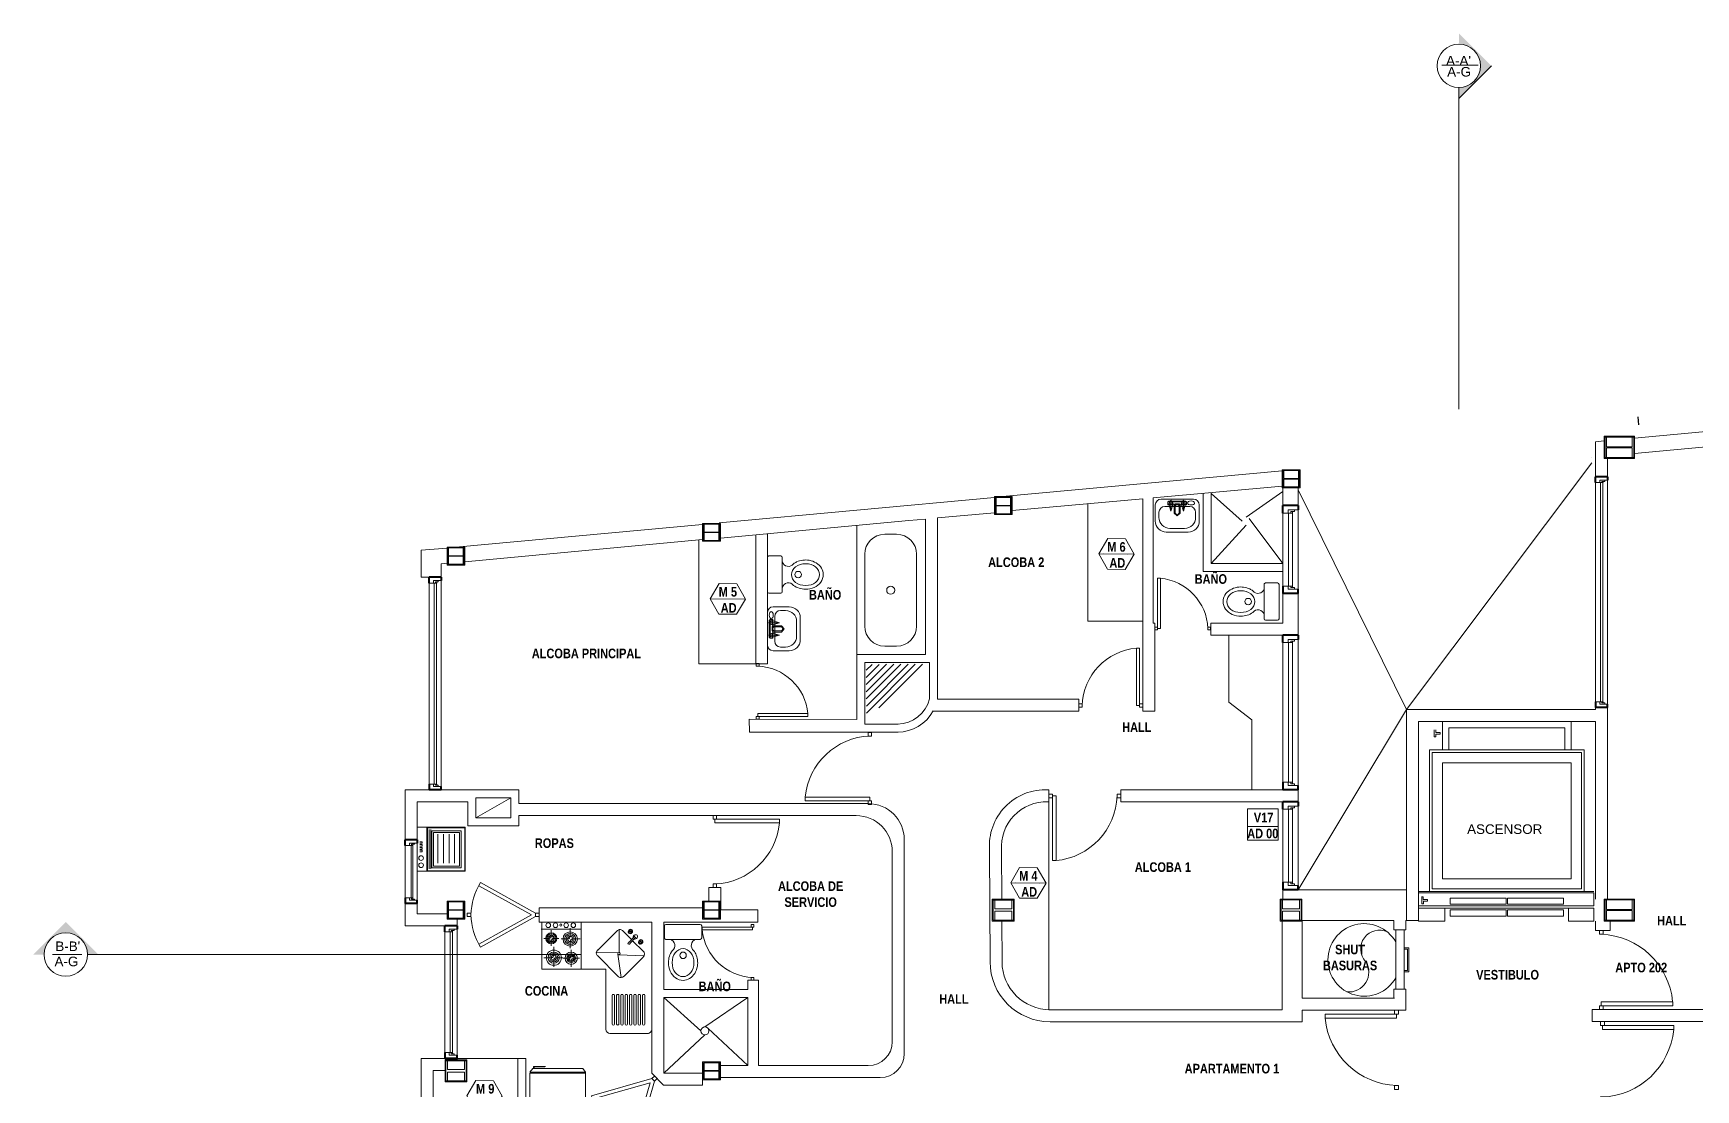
# Model space of a CAD drawing. Extents: x 1270 to 1442, y 932 to 1016.
# Drawn here: x 1360.72 to 1381.52, y 943.64 to 956.86 of the extents above; entities that cross this region are included whole.
import ezdxf

# ---------------------------------------------------------------- set-up
doc = ezdxf.new("R2010")
doc.units = 0
doc.header["$MEASUREMENT"] = 0
for name, color, linetype, lineweight in [('arquitecturapasito', 252, 'Continuous', 5), ('estructural', 201, 'Continuous', 15), ('muebles', 56, 'Continuous', 9), ('muros', 5, 'Continuous', 40), ('ventanas', 4, 'Continuous', 9)]:
    doc.layers.add(name, color=color, linetype=linetype, lineweight=lineweight)
doc.styles.get("Standard").update_dxf_attribs({"font": 'arial.ttf'})

# ---------------------------------------------------------------- blocks, each defined once
blk = doc.blocks.new('lavadero')
for p, q in [((-0.22, 0), (0.22, 0)), ((-0.3, -0.3), (-0.3, -0.08)), ((-0.25, -0.25), (-0.25, -0.18)), ((-0.17, -0.1), (0.17, -0.1)), ((-0.111, -0.027), (-0.125, -0.039)), ((0.129, -0.039), (-0.125, -0.039)), ((-0.125, -0.039), (-0.125, -0.077)), ((-0.125, -0.077), (0.129, -0.077)), ((-0.083, -0.014), (-0.111, -0.065)), ((0.115, -0.027), (-0.111, -0.027)), ((-0.054, -0.065), (-0.111, -0.065)), ((-0.111, -0.065), (-0.083, -0.166)), ((-0.083, -0.014), (-0.083, -0.166)), ((-0.083, -0.014), (-0.054, -0.065)), ((-0.083, -0.166), (-0.054, -0.065)), ((-0.04, -0.077), (-0.026, -0.065)), ((-0.04, -0.192), (-0.04, -0.077)), ((0.002, -0.23), (-0.04, -0.192)), ((-0.026, -0.065), (0.03, -0.065)), ((-0.026, -0.09), (-0.012, -0.077)), ((-0.026, -0.192), (-0.026, -0.09)), ((0.002, -0.217), (-0.026, -0.192)), ((0.03, -0.192), (0.002, -0.217)), ((0.002, -0.23), (0.044, -0.192)), ((0.03, -0.09), (0.016, -0.077)), ((0.044, -0.077), (0.03, -0.065)), ((0.03, -0.192), (0.03, -0.09)), ((0.044, -0.077), (0.044, -0.192)), ((0.087, -0.014), (0.058, -0.065)), ((0.087, -0.166), (0.058, -0.065)), ((0.087, -0.065), (0.058, -0.065)), ((0.087, -0.065), (0.087, -0.014)), ((0.087, -0.014), (0.115, -0.065)), ((0.087, -0.065), (0.115, -0.065)), ((0.087, -0.065), (0.087, -0.166)), ((0.115, -0.065), (0.087, -0.166)), ((0.115, -0.027), (0.129, -0.039)), ((0.129, -0.077), (0.129, -0.039)), ((0.25, -0.18), (0.25, -0.25)), ((0.3, -0.08), (0.3, -0.3)), ((0.15, -0.45), (-0.15, -0.45)), ((0.1, -0.4), (-0.1, -0.4))]:
    blk.add_line(p, q)
for centre, radius, start, end in [((0.22, -0.08), 0.08, 0, 90), ((-0.22, -0.08), 0.08, 90, 180), ((-0.17, -0.18), 0.08, 90, 180), ((0.17, -0.18), 0.08, 0, 90), ((-0.15, -0.3), 0.15, 180, 270), ((-0.1, -0.25), 0.15, 180, 270), ((0.1, -0.25), 0.15, 270, 0), ((0.15, -0.3), 0.15, 270, 0)]:
    blk.add_arc(centre, radius, start, end)
blk.add_ellipse((-0.188, -0.053), major_axis=(-0.0489, 0.001), ratio=0.561716)
blk = doc.blocks.new('INODORO')
for p, q in [((0, -0.23), (0, 0.23)), ((0.02, 0.25), (0.18, 0.25)), ((0.2, 0.23), (0.2, -0.23)), ((0.18, -0.25), (0.02, -0.25))]:
    blk.add_line(p, q)
blk.add_circle((0.414, 0), 0.0438)
for centre, radius, start, end in [((0.02, 0.23), 0.02, 90, 180), ((0.18, 0.23), 0.02, 0, 90), ((0.283, 0.197), 0.0864, 196.4375, 322.7515), ((0.283, -0.197), 0.0864, 37.1646, 163.5625), ((0.02, -0.23), 0.02, 180, 270), ((0.18, -0.23), 0.02, 270, 0)]:
    blk.add_arc(centre, radius, start, end)
blk.add_ellipse((0.512, 0), major_axis=(0.188, 0), ratio=0.77871)
blk.add_open_spline([(0.352, -0.145), (0.364, -0.154), (0.378, -0.163), (0.444, -0.194), (0.504, -0.202), (0.629, -0.181), (0.692, -0.143), (0.741, -0.061), (0.75, -0.03), (0.75, 0), (0.75, 0.036), (0.737, 0.072), (0.671, 0.163), (0.591, 0.196), (0.453, 0.196), (0.396, 0.177), (0.352, 0.144)], degree=3, knots=[3.942102, 3.942102, 3.942102, 3.942102, 4.162638, 4.162638, 4.924422, 4.924422, 5.847984, 5.847984, 6.283185, 6.283185, 6.283185, 6.801532, 6.801532, 7.861895, 7.861895, 8.624417, 8.624417, 8.624417, 8.624417])
blk = doc.blocks.new('JIK')
at = {"layer": 'muebles'}
for p, q in [((1447.18, 1060.251), (1447.226, 1060.288)), ((1447.18, 1060.251), (1447.18, 1059.625)), ((1447.226, 1060.288), (1447.226, 1059.589)), ((1447.237, 1060.288), (1447.237, 1059.589)), ((1447.237, 1060.288), (1447.843, 1060.288)), ((1447.843, 1060.288), (1447.843, 1059.589)), ((1447.155, 1060.091), (1447.155, 1060.241)), ((1447.155, 1060.241), (1447.18, 1060.241)), ((1447.161, 1060.234), (1447.161, 1060.098)), ((1447.161, 1060.234), (1447.18, 1060.234)), ((1447.18, 1059.625), (1447.226, 1059.589)), ((1447.226, 1059.589), (1447.237, 1059.589)), ((1447.237, 1059.589), (1447.843, 1059.589))]:
    blk.add_line(p, q, dxfattribs=at)
blk = doc.blocks.new('PUERTA2')
for p, q in [((-0.1, 0.925), (-0.05, 0.925)), ((-0.1, 0.025), (-0.1, 0.925)), ((-0.05, 0.925), (-0.05, 0.025)), ((-0.05, 0.025), (-0.05, 0.925)), ((-1, 0.05), (-0.95, 0.05)), ((-1, 0), (-1, 0.05)), ((-0.95, 0), (-1, 0)), ((-0.95, 0.05), (-0.95, 0.025)), ((-0.95, 0.025), (-0.95, 0)), ((-0.05, 0.025), (-0.1, 0.025)), ((-0.05, 0.05), (0, 0.05)), ((-0.05, 0), (-0.05, 0.05)), ((0, 0), (-0.05, 0)), ((0, 0.05), (0, 0.025)), ((0, 0.025), (0, 0))]:
    blk.add_line(p, q)
blk.add_arc((-0.011, -0.011), 0.94, 95.4546, 177.8185)
blk = doc.blocks.new('puerta vaiven')
for p, q in [((-0.023, 0.9), (0.022, 0.9)), ((-0.023, 0.855), (-0.023, 0.9)), ((0, 0.855), (-0.023, 0.855)), ((0.022, 0.855), (0, 0.855)), ((0.022, 0.9), (0.022, 0.855)), ((-0.023, 0.045), (-0.404, 0.735)), ((0, 0.097), (-0.365, 0.757)), ((0, 0.097), (0.365, 0.757)), ((0.022, 0.045), (0.404, 0.735)), ((-0.023, 0.045), (0.022, 0.045)), ((-0.023, 0), (-0.023, 0.045)), ((0, 0), (-0.023, 0)), ((-0.023, 0.045), (0.022, 0.045)), ((0.022, 0), (0, 0)), ((0.022, 0.045), (0.022, 0))]:
    blk.add_line(p, q)
for centre, start, end in [((0.032, 0.01), 92.1815, 121.0201), ((-0.032, 0.01), 58.9799, 87.8185)]:
    blk.add_arc(centre, 0.846, start, end)
blk = doc.blocks.new('LJIKO')
at = {"layer": 'muebles'}
for p, q in [((1446.164, 1065.092), (1446.764, 1065.092)), ((1446.164, 1064.542), (1446.164, 1065.092)), ((1446.17, 1065.086), (1446.638, 1065.086)), ((1446.17, 1064.548), (1446.17, 1065.086)), ((1446.217, 1065.049), (1446.217, 1064.589)), ((1446.582, 1065.049), (1446.217, 1065.049)), ((1446.582, 1064.589), (1446.582, 1065.049)), ((1446.596, 1065.063), (1446.596, 1064.571)), ((1446.616, 1064.571), (1446.616, 1065.063)), ((1446.638, 1064.548), (1446.638, 1065.086)), ((1446.644, 1064.542), (1446.644, 1065.092)), ((1446.237, 1065.029), (1446.237, 1064.609)), ((1446.562, 1065.029), (1446.237, 1065.029)), ((1446.3, 1064.631), (1446.3, 1064.993)), ((1446.366, 1064.631), (1446.366, 1064.993)), ((1446.434, 1064.631), (1446.434, 1064.993)), ((1446.506, 1064.631), (1446.506, 1064.993)), ((1446.562, 1064.609), (1446.562, 1065.029)), ((1446.731, 1064.851), (1446.703, 1064.851)), ((1446.703, 1064.851), (1446.703, 1064.831)), ((1446.703, 1064.831), (1446.731, 1064.831)), ((1446.703, 1064.817), (1446.703, 1064.797)), ((1446.731, 1064.817), (1446.703, 1064.817)), ((1446.703, 1064.797), (1446.731, 1064.797)), ((1446.703, 1064.779), (1446.703, 1064.759)), ((1446.731, 1064.779), (1446.703, 1064.779)), ((1446.703, 1064.759), (1446.731, 1064.759)), ((1446.703, 1064.743), (1446.703, 1064.723)), ((1446.731, 1064.743), (1446.703, 1064.743)), ((1446.703, 1064.723), (1446.731, 1064.723)), ((1446.164, 1064.542), (1446.764, 1064.542)), ((1446.17, 1064.548), (1446.638, 1064.548)), ((1446.582, 1064.589), (1446.217, 1064.589)), ((1446.562, 1064.609), (1446.237, 1064.609))]:
    blk.add_line(p, q, dxfattribs=at)
for centre in [(1446.717, 1065.018), (1446.717, 1064.928)]:
    blk.add_circle(centre, 0.0295, dxfattribs=at)
blk = doc.blocks.new('buyht')
at = {"layer": 'muros', "ltscale": 0.05}
blk.add_line((0.072, 0.15), (0, 0.15), dxfattribs=at)
at = {"layer": 'muros'}
for q in [(0, 0.15), (0.042, 0)]:
    blk.add_line((0, 0), q, dxfattribs=at)
at = {"layer": 'ventanas'}
for p, q in [((0.042, 0.098), (0.042, 0)), ((0.042, 0.037), (0.057, 0.037)), ((0.057, 0.073), (0.072, 0.073)), ((0.057, 0.073), (0.057, 0.037)), ((0.072, 0.056), (0.057, 0.056)), ((0.072, 0.094), (0.072, 0.15))]:
    blk.add_line(p, q, dxfattribs=at)
blk.add_lwpolyline([(0.072, 0.056), (0.072, 0.098), (0.042, 0.098)], dxfattribs=at)
blk = doc.blocks.new('columna25')
at = {"layer": 'estructural'}
for p, q in [((-0.254, 0.2529), (0, 0.2529)), ((-0.254, 0.2331), (-0.254, 0.2529)), ((-0.142, 0.2331), (-0.254, 0.2331)), ((-0.142, 0.2331), (-0.142, 0.0198)), ((0, 0.2331), (-0.112, 0.2331)), ((-0.112, 0.2331), (-0.112, 0.0198)), ((0, 0.2529), (0, 0.2331)), ((-0.254, 0), (-0.254, 0.0198)), ((-0.254, 0.0198), (-0.142, 0.0198)), ((0, 0), (-0.254, 0)), ((-0.112, 0.0198), (0, 0.0198)), ((0, 0.0198), (0, 0))]:
    blk.add_line(p, q, dxfattribs=at)
blk = doc.blocks.new('iiiiiiiiiiiii')
at = {"layer": 'estructural'}
for p, q in [((0.0101, 0.105), (0.0101, 0.204)), ((0.0101, 0.105), (0.19299, 0.105)), ((0.0101, 0), (0.0101, 0.099)), ((0.0101, 0.099), (0.19299, 0.099)), ((0.19299, 0.204), (0.19299, 0.105)), ((0.19299, 0.099), (0.19299, 0))]:
    blk.add_line(p, q, dxfattribs=at)
blk.add_lwpolyline([(0, 0.204), (0.204, 0.204), (0.204, 0), (0, 0)], close=True, dxfattribs=at)
blk = doc.blocks.new('jhuji')
at = {"layer": 'estructural'}
for p, q in [((-0.204, 0), (-0.204, -0.204)), ((-0.204, 0), (-0.1939, 0)), ((-0.1939, -0.099), (-0.1939, 0)), ((-0.01101, 0), (-0.01101, -0.099)), ((-0.01101, 0), (0, 0)), ((0, 0), (0, -0.204)), ((-0.204, -0.204), (-0.1939, -0.204)), ((-0.1939, -0.099), (-0.01101, -0.099)), ((-0.1939, -0.204), (-0.1939, -0.105)), ((-0.1939, -0.105), (-0.01101, -0.105)), ((-0.01101, -0.105), (-0.01101, -0.204)), ((-0.01101, -0.204), (0, -0.204))]:
    blk.add_line(p, q, dxfattribs=at)
blk = doc.blocks.new('columna')
at = {"layer": 'estructural'}
for p, q in [((-0.256, 0.36), (0, 0.36)), ((-0.256, 0.34), (-0.256, 0.36)), ((-0.134, 0.34), (-0.256, 0.34)), ((-0.134, 0.36), (-0.134, 0.36)), ((-0.134, 0.34), (-0.134, 0.02)), ((-0.122, 0.36), (-0.122, 0.36)), ((0, 0.34), (-0.122, 0.34)), ((-0.122, 0.34), (-0.122, 0.02)), ((0, 0.36), (0, 0.34)), ((-0.134, 0.02), (-0.256, 0.02)), ((-0.256, 0.02), (-0.256, 0)), ((-0.256, 0), (0, 0)), ((-0.134, 0), (-0.134, 0)), ((0, 0.02), (-0.122, 0.02)), ((-0.122, 0), (-0.122, 0)), ((0, 0), (0, 0.02))]:
    blk.add_line(p, q, dxfattribs=at)

msp = doc.modelspace()

# ---------------------------------------------------------------- hatches: boundary and pattern name
at = {"layer": 'arquitecturapasito', "ltscale": 6}
for points in [[(1378.554, 956.725), (1378.554, 956.861), (1378.961, 956.453), (1378.554, 956.046), (1378.554, 956.182, 1)], [(1360.853, 945.331), (1360.717, 945.331), (1361.124, 945.739), (1361.532, 945.331), (1361.396, 945.331, 1)]]:
    msp.add_hatch(color=252, dxfattribs=at).paths.add_polyline_path(points)
at = {"layer": 'arquitecturapasito'}
h = msp.add_hatch(dxfattribs=at)
h.set_pattern_fill('LINE', color=252, scale=0.02, angle=45, style=0)
h.set_pattern_definition([(45, (-83.02997, -109.430216), (-0.0449012806, 0.0449012806), [])])
h.paths.add_polyline_path([(1371.141, 948.273), (1371.882, 948.964), (1371.139, 948.963)])

# ---------------------------------------------------------------- linework, layer by layer
msp.add_line((1380.805, 951.962), (1380.796, 952.061))
at = {"layer": 'arquitecturapasito', "color": 252, "ltscale": 6}
for p, q in [((1378.796, 956.462), (1378.34, 956.462)), ((1378.961, 956.453), (1378.554, 956.046)), ((1378.554, 956.182), (1378.554, 952.157)), ((1367.574, 945.331), (1361.396, 945.331))]:
    msp.add_line(p, q, dxfattribs=at)
at = {"layer": 'arquitecturapasito', "color": 252}
for p, q in [((1380.753, 951.794), (1385.545, 952.237)), ((1380.266, 951.749), (1380.372, 951.759)), ((1380.266, 951.309), (1380.266, 951.749)), ((1380.216, 951.484), (1377.9, 948.398)), ((1380.266, 951.413), (1380.266, 951.481)), ((1380.416, 951.309), (1380.416, 951.541)), ((1372.843, 951.062), (1376.343, 951.386)), ((1376.546, 951.282), (1376.546, 951.183)), ((1376.546, 951.282), (1376.546, 951.183)), ((1380.266, 948.496), (1380.266, 951.309)), ((1380.416, 951.309), (1380.416, 948.466)), ((1369.299, 950.734), (1372.743, 951.053)), ((1372.946, 951.052), (1372.946, 950.953)), ((1372.946, 951.052), (1372.946, 950.953)), ((1372.957, 951.052), (1372.957, 950.848)), ((1372.957, 951.052), (1372.957, 950.848)), ((1374.728, 949.479), (1374.728, 951.045)), ((1375.355, 951.103), (1375.355, 950.125)), ((1375.455, 951.113), (1375.455, 950.225)), ((1375.843, 950.753), (1375.455, 951.103)), ((1375.893, 950.803), (1376.35, 951.127)), ((1376.35, 951.173), (1376.35, 950.95)), ((1376.545, 950.95), (1376.545, 951.173)), ((1377.9, 948.398), (1376.545, 951.145)), ((1373.914, 949.504), (1373.914, 950.97)), ((1374.6, 951.033), (1374.6, 948.379)), ((1376.35, 950.95), (1376.545, 950.95)), ((1376.35, 949.849), (1376.35, 950.95)), ((1376.545, 949.849), (1376.545, 950.95)), ((1366.005, 950.43), (1369.092, 950.715)), ((1369.295, 950.717), (1369.295, 950.618)), ((1371.882, 949.085), (1371.882, 950.782)), ((1372.032, 948.529), (1372.032, 950.796)), ((1375.893, 950.703), (1375.455, 950.225)), ((1375.93, 950.787), (1376.35, 950.225)), ((1365.572, 950.39), (1365.894, 950.419)), ((1366.108, 950.42), (1366.108, 950.216)), ((1366.108, 950.42), (1366.108, 950.216)), ((1366.108, 950.42), (1366.108, 950.216)), ((1366.108, 950.42), (1366.108, 950.216)), ((1366.108, 950.42), (1366.108, 950.216)), ((1369.043, 948.97), (1369.043, 950.519)), ((1369.757, 948.97), (1369.757, 950.585)), ((1369.902, 948.97), (1369.902, 950.599)), ((1374.05, 950.345), (1374.492, 950.342)), ((1374.105, 950.345), (1374.413, 950.342)), ((1376.35, 950.225), (1375.455, 950.225)), ((1376.35, 950.125), (1376.35, 950.225)), ((1365.822, 950.053), (1365.572, 950.053)), ((1376.35, 950.125), (1375.355, 950.125)), ((1376.35, 949.986), (1376.35, 949.643)), ((1376.545, 949.329), (1376.545, 949.986)), ((1369.187, 949.783), (1369.629, 949.78)), ((1376.35, 949.643), (1376.35, 949.479)), ((1374.6, 949.504), (1373.914, 949.504)), ((1374.75, 949.479), (1374.728, 949.479)), ((1374.75, 949.479), (1374.75, 948.379)), ((1375.45, 949.479), (1376.35, 949.479)), ((1375.45, 949.479), (1375.45, 949.329)), ((1375.45, 949.329), (1376.545, 949.329)), ((1375.675, 949.329), (1375.675, 948.49)), ((1376.35, 949.329), (1376.35, 948.869)), ((1376.35, 947.393), (1376.35, 949.329)), ((1376.545, 947.393), (1376.545, 949.329)), ((1369.902, 948.97), (1369.043, 948.97)), ((1369.902, 948.97), (1369.757, 948.97)), ((1371.02, 949.091), (1371.02, 948.273)), ((1371.02, 949.085), (1371.02, 948.273)), ((1371.02, 949.085), (1371.882, 949.085)), ((1371.12, 948.985), (1371.12, 948.215)), ((1371.12, 948.985), (1371.932, 948.985)), ((1371.932, 948.985), (1371.932, 948.533)), ((1372.032, 949.085), (1372.032, 948.529)), ((1371.978, 948.379), (1373.8, 948.379)), ((1372.032, 948.529), (1373.8, 948.529)), ((1373.8, 948.379), (1373.8, 948.529)), ((1374.6, 948.379), (1374.75, 948.379)), ((1374.75, 948.529), (1374.75, 948.379)), ((1375.675, 948.49), (1375.963, 948.267)), ((1376.545, 946.142), (1377.9, 948.398)), ((1377.9, 948.398), (1377.899, 945.759)), ((1380.266, 948.398), (1377.9, 948.398)), ((1380.266, 948.398), (1380.266, 948.496)), ((1380.416, 946.026), (1380.416, 948.466)), ((1369.676, 948.277), (1371.02, 948.273)), ((1369.676, 948.277), (1369.677, 948.115)), ((1371.539, 948.215), (1371.12, 948.215)), ((1375.963, 948.267), (1375.963, 947.393)), ((1378.049, 948.248), (1378.049, 945.749)), ((1378.348, 948.248), (1378.049, 948.248)), ((1378.246, 948.144), (1378.246, 948.055)), ((1378.266, 948.111), (1378.266, 948.144)), ((1379.96, 948.248), (1380.266, 948.248)), ((1380.265, 946.026), (1380.266, 948.248)), ((1369.677, 948.115), (1371.532, 948.115)), ((1371.539, 948.115), (1371.02, 948.115)), ((1378.266, 948.055), (1378.246, 948.055)), ((1378.32, 948.111), (1378.266, 948.111)), ((1378.32, 948.089), (1378.266, 948.089)), ((1378.266, 948.089), (1378.266, 948.055)), ((1378.32, 948.089), (1378.32, 948.111)), ((1365.372, 947.393), (1365.372, 946.769)), ((1365.372, 947.393), (1366.792, 947.393)), ((1365.372, 947.393), (1366.792, 947.393)), ((1366.156, 947.393), (1366.792, 947.393)), ((1366.792, 947.22), (1366.792, 947.393)), ((1366.792, 947.393), (1366.792, 947.22)), ((1373.414, 947.393), (1373.424, 947.393)), ((1373.424, 947.393), (1373.424, 944.641)), ((1373.424, 947.243), (1373.424, 947.393)), ((1374.324, 947.393), (1376.545, 947.393)), ((1374.324, 947.243), (1374.324, 947.393)), ((1376.35, 947.393), (1376.545, 947.393)), ((1376.545, 947.243), (1376.545, 947.393)), ((1365.522, 947.243), (1365.522, 946.769)), ((1366.156, 947.243), (1365.522, 947.243)), ((1366.156, 947.243), (1366.156, 946.942)), ((1366.256, 947.293), (1366.692, 947.293)), ((1366.256, 947.293), (1366.256, 947.042)), ((1366.256, 947.042), (1366.692, 947.293)), ((1366.692, 947.293), (1366.692, 947.042)), ((1371.165, 947.22), (1366.792, 947.22)), ((1373.411, 947.243), (1373.424, 947.243)), ((1374.324, 947.243), (1376.545, 947.243)), ((1376.35, 946.142), (1376.35, 947.243)), ((1376.545, 946.142), (1376.545, 947.243)), ((1366.156, 946.942), (1366.792, 946.942)), ((1366.256, 947.042), (1366.692, 947.042)), ((1366.792, 946.942), (1366.792, 947.07)), ((1371.015, 947.07), (1366.792, 947.07)), ((1366.792, 947.07), (1366.792, 946.942)), ((1365.372, 946.769), (1365.522, 946.769)), ((1365.372, 946.769), (1365.372, 945.969)), ((1365.445, 946.041), (1365.445, 946.698)), ((1365.466, 946.698), (1365.466, 946.041)), ((1365.522, 945.953), (1365.522, 946.769)), ((1371.615, 944.091), (1371.615, 946.77)), ((1371.465, 944.241), (1371.465, 946.62)), ((1365.522, 946.079), (1365.522, 946.069)), ((1369.17, 946.17), (1369.32, 946.17)), ((1369.17, 946.17), (1369.17, 946)), ((1369.32, 946.17), (1369.32, 945.889)), ((1372.947, 946.229), (1373.389, 946.226)), ((1373.002, 946.228), (1373.31, 946.226)), ((1376.35, 946.142), (1376.35, 946.019)), ((1376.35, 946.142), (1376.574, 946.142)), ((1377.899, 946.142), (1376.574, 946.142)), ((1378.108, 946.053), (1378.088, 946.053)), ((1378.09, 946.053), (1378.09, 945.965)), ((1378.108, 946.02), (1378.108, 946.053)), ((1380.242, 945.942), (1380.242, 946.103)), ((1365.372, 945.969), (1365.372, 945.692)), ((1365.372, 945.969), (1365.522, 945.969)), ((1365.522, 945.969), (1365.522, 945.842)), ((1365.894, 945.842), (1365.522, 945.842)), ((1366.097, 945.99), (1366.097, 945.891)), ((1366.097, 945.99), (1366.097, 945.891)), ((1366.108, 945.99), (1366.108, 945.786)), ((1366.108, 945.99), (1366.108, 945.786)), ((1366.108, 945.99), (1366.108, 945.786)), ((1366.108, 945.99), (1366.108, 945.786)), ((1366.108, 945.99), (1366.108, 945.786)), ((1369.092, 945.916), (1367.048, 945.916)), ((1367.048, 945.736), (1367.048, 945.916)), ((1369.316, 945.889), (1369.783, 945.889)), ((1369.783, 945.889), (1369.783, 945.736)), ((1378.11, 945.965), (1378.09, 945.965)), ((1378.162, 946.02), (1378.108, 946.02)), ((1378.162, 945.999), (1378.108, 945.999)), ((1378.11, 945.999), (1378.11, 945.965)), ((1378.162, 945.999), (1378.162, 946.02)), ((1378.38, 945.812), (1378.38, 945.91)), ((1378.38, 945.91), (1378.38, 945.749)), ((1379.927, 945.749), (1379.927, 945.91)), ((1380.242, 945.749), (1380.242, 945.91)), ((1365.372, 945.692), (1365.872, 945.692)), ((1365.867, 945.692), (1365.867, 944.03)), ((1365.872, 945.692), (1366.022, 945.692)), ((1366.022, 945.692), (1366.022, 945.776)), ((1366.022, 945.692), (1366.022, 944.03)), ((1366.097, 945.786), (1366.108, 945.786)), ((1367.048, 945.736), (1368.455, 945.736)), ((1367.198, 945.563), (1367.198, 945.638)), ((1367.435, 945.556), (1367.435, 945.66)), ((1368.048, 945.649), (1368.048, 945.359)), ((1368.455, 943.847), (1368.455, 945.736)), ((1368.605, 945.736), (1369.783, 945.736)), ((1368.605, 944.894), (1368.605, 945.736)), ((1376.344, 945.759), (1376.344, 944.641)), ((1376.594, 945.759), (1377.742, 945.759)), ((1376.594, 944.785), (1376.594, 945.759)), ((1376.594, 944.915), (1376.594, 945.664)), ((1377.742, 945.641), (1377.742, 945.759)), ((1377.742, 945.641), (1377.892, 945.641)), ((1377.765, 945.641), (1377.765, 944.897)), ((1377.869, 945.641), (1377.869, 944.897)), ((1377.892, 945.641), (1377.892, 945.759)), ((1377.899, 945.759), (1377.892, 945.759)), ((1377.899, 945.759), (1378.049, 945.759)), ((1380.264, 945.751), (1380.264, 945.634)), ((1380.449, 945.634), (1380.264, 945.634)), ((1380.449, 945.751), (1380.449, 945.634)), ((1367.105, 945.533), (1367.168, 945.533)), ((1367.198, 945.503), (1367.198, 945.439)), ((1367.292, 945.533), (1367.228, 945.533)), ((1367.23, 945.322), (1367.23, 945.426)), ((1367.323, 945.526), (1367.405, 945.526)), ((1367.435, 945.496), (1367.435, 945.41)), ((1367.559, 945.526), (1367.465, 945.526)), ((1368.019, 945.626), (1367.781, 945.388)), ((1368.203, 945.518), (1368.089, 945.632)), ((1368.245, 945.56), (1368.172, 945.487)), ((1368.185, 945.474), (1368.258, 945.547)), ((1368.216, 945.505), (1368.353, 945.368)), ((1368.226, 945.495), (1368.216, 945.505)), ((1367.2, 945.292), (1367.107, 945.292)), ((1367.23, 945.262), (1367.23, 945.176)), ((1367.26, 945.292), (1367.343, 945.292)), ((1367.418, 945.285), (1367.349, 945.285)), ((1367.448, 945.315), (1367.448, 945.391)), ((1367.448, 945.255), (1367.448, 945.177)), ((1367.478, 945.285), (1367.55, 945.285)), ((1367.764, 945.354), (1368.048, 945.359)), ((1368.039, 945.054), (1367.775, 945.318)), ((1368.073, 945.043), (1368.032, 945.338)), ((1368.36, 945.317), (1368.045, 945.329)), ((1368.347, 945.298), (1368.109, 945.061)), ((1377.927, 945.415), (1377.869, 945.415)), ((1377.912, 945.4), (1377.869, 945.4)), ((1377.912, 945.4), (1377.912, 945.131)), ((1377.927, 945.415), (1377.927, 945.116)), ((1367.574, 945.148), (1367.882, 945.148)), ((1367.882, 944.395), (1367.882, 945.148)), ((1369.659, 945.011), (1369.659, 944.894)), ((1369.792, 945.011), (1369.659, 945.011)), ((1369.792, 945.011), (1369.792, 943.941)), ((1377.912, 945.131), (1377.869, 945.131)), ((1377.927, 945.116), (1377.869, 945.116)), ((1367.961, 944.462), (1367.961, 944.821)), ((1367.991, 944.462), (1367.991, 944.821)), ((1368.015, 944.462), (1368.015, 944.821)), ((1368.045, 944.462), (1368.045, 944.821)), ((1368.069, 944.462), (1368.069, 944.821)), ((1368.099, 944.462), (1368.099, 944.821)), ((1368.123, 944.462), (1368.123, 944.821)), ((1368.153, 944.462), (1368.153, 944.821)), ((1368.177, 944.462), (1368.177, 944.821)), ((1368.207, 944.462), (1368.207, 944.821)), ((1368.231, 944.462), (1368.231, 944.821)), ((1368.261, 944.462), (1368.261, 944.821)), ((1368.285, 944.462), (1368.285, 944.821)), ((1368.315, 944.462), (1368.315, 944.821)), ((1368.339, 944.462), (1368.339, 944.821)), ((1368.369, 944.462), (1368.369, 944.821)), ((1368.605, 944.894), (1369.659, 944.894)), ((1377.742, 944.897), (1377.892, 944.897)), ((1377.742, 944.897), (1377.742, 944.785)), ((1377.892, 944.897), (1377.892, 944.635)), ((1368.605, 943.847), (1368.605, 944.794)), ((1369.659, 944.794), (1368.605, 944.794)), ((1369.071, 944.375), (1368.605, 944.794)), ((1369.121, 944.425), (1369.659, 944.794)), ((1369.659, 944.794), (1369.659, 943.941)), ((1376.344, 944.641), (1373.424, 944.641)), ((1377.224, 944.785), (1376.594, 944.785)), ((1376.594, 944.491), (1376.594, 944.635)), ((1377.694, 944.635), (1376.594, 944.635)), ((1377.75, 944.785), (1377.224, 944.785)), ((1377.892, 944.635), (1377.694, 944.635)), ((1380.224, 944.642), (1380.224, 944.492)), ((1380.474, 944.642), (1381.824, 944.642)), ((1369.158, 944.409), (1369.659, 943.941)), ((1376.344, 944.491), (1373.439, 944.491)), ((1376.594, 944.491), (1376.344, 944.491)), ((1380.474, 944.492), (1382.874, 944.492)), ((1368.416, 944.345), (1367.932, 944.345)), ((1369.121, 944.325), (1368.605, 943.847)), ((1365.572, 943.093), (1365.572, 944.03)), ((1365.572, 944.03), (1366.022, 944.03)), ((1366.022, 944.03), (1366.782, 944.03)), ((1366.022, 944.03), (1366.022, 944.013)), ((1366.782, 944.03), (1366.782, 943.243)), ((1366.882, 944.03), (1366.782, 944.03)), ((1366.882, 943.243), (1366.882, 944.03)), ((1365.722, 943.243), (1365.722, 943.88)), ((1365.722, 943.88), (1365.869, 943.88)), ((1368.455, 943.847), (1368.602, 943.697)), ((1368.605, 943.847), (1369.092, 943.847)), ((1369.659, 943.941), (1369.316, 943.941)), ((1369.316, 943.791), (1371.315, 943.791)), ((1369.654, 943.791), (1370.871, 943.791)), ((1369.792, 943.941), (1371.165, 943.941)), ((1368.602, 943.697), (1369.092, 943.697))]:
    msp.add_line(p, q, dxfattribs=at)
at = {"layer": 'arquitecturapasito', "color": 252, "ltscale": 0.05}
for p, q in [((1382.675, 951.781), (1380.753, 951.603)), ((1380.214, 951.553), (1380.214, 951.553)), ((1376.343, 951.195), (1374.728, 951.045)), ((1372.743, 950.859), (1372.032, 950.796)), ((1374.6, 951.033), (1372.967, 950.888)), ((1371.674, 950.763), (1369.316, 950.544)), ((1371.882, 950.782), (1371.674, 950.763)), ((1369.092, 950.524), (1366.118, 950.248)), ((1365.572, 950.39), (1365.572, 950.053)), ((1365.894, 950.228), (1365.822, 950.221)), ((1365.822, 950.221), (1365.822, 950.053)), ((1365.672, 950.053), (1365.672, 947.393)), ((1365.822, 950.053), (1365.822, 947.393)), ((1372.682, 946.637), (1372.689, 945.241)), ((1372.832, 946.637), (1372.835, 946.019)), ((1372.837, 945.759), (1372.839, 945.241))]:
    msp.add_line(p, q, dxfattribs=at)
at = {"layer": 'arquitecturapasito', "color": 252, "ltscale": 0.025}
for p, q in [((1380.326, 951.237), (1380.326, 948.496)), ((1380.356, 951.237), (1380.356, 948.496)), ((1376.424, 949.942), (1376.424, 950.857)), ((1376.474, 949.923), (1376.474, 950.877)), ((1365.732, 949.982), (1365.732, 947.465)), ((1365.762, 949.982), (1365.762, 947.465)), ((1376.424, 947.486), (1376.424, 949.236)), ((1376.474, 947.467), (1376.474, 949.255)), ((1376.424, 946.235), (1376.424, 947.15)), ((1376.474, 946.216), (1376.474, 947.169)), ((1365.932, 945.617), (1365.932, 944.105)), ((1365.962, 944.105), (1365.962, 945.617))]:
    msp.add_line(p, q, dxfattribs=at)
at = {"layer": 'arquitecturapasito', "color": 252, "ltscale": 0.1}
for p, q in [((1371.02, 950.702), (1371.02, 949.091)), ((1371.52, 950.591), (1371.37, 950.591)), ((1371.12, 950.341), (1371.12, 949.441)), ((1371.77, 950.341), (1371.77, 949.441)), ((1371.52, 949.191), (1371.37, 949.191))]:
    msp.add_line(p, q, dxfattribs=at)
at = {"layer": 'arquitecturapasito', "color": 252, "linetype": 'ByBlock'}
for p, q in [((1367.574, 945.648), (1367.074, 945.648)), ((1367.08, 945.148), (1367.08, 945.736)), ((1367.574, 945.148), (1367.574, 945.736)), ((1367.08, 945.148), (1367.574, 945.148))]:
    msp.add_line(p, q, dxfattribs=at)
at = {"layer": 'arquitecturapasito', "color": 252}
for points in [[(1380.753, 951.541), (1380.372, 951.541), (1380.372, 951.817), (1380.753, 951.817)], [(1376.343, 951.397), (1376.567, 951.397), (1376.567, 951.173), (1376.343, 951.173)], [(1376.353, 951.387), (1376.557, 951.387), (1376.557, 951.183), (1376.353, 951.183)], [(1372.743, 951.062), (1372.967, 951.062), (1372.967, 950.838), (1372.743, 950.838)], [(1369.092, 950.727), (1369.316, 950.727), (1369.316, 950.503), (1369.092, 950.503)], [(1365.894, 950.43), (1366.118, 950.43), (1366.118, 950.206), (1365.894, 950.206)], [(1374.05, 950.345), (1374.159, 950.153), (1374.38, 950.151), (1374.492, 950.342), (1374.383, 950.534), (1374.162, 950.536)], [(1369.187, 949.783), (1369.296, 949.591), (1369.517, 949.589), (1369.629, 949.779), (1369.52, 949.972), (1369.299, 949.973)], [(1378.186, 947.893), (1380.121, 947.893), (1380.121, 946.119), (1378.186, 946.119)], [(1378.219, 947.86), (1380.089, 947.86), (1380.089, 946.152), (1378.219, 946.152)], [(1378.348, 947.731), (1379.96, 947.731), (1379.96, 946.281), (1378.348, 946.281)], [(1375.909, 947.154), (1376.292, 947.154), (1376.292, 946.761), (1375.909, 946.761), (1375.909, 946.933), (1376.292, 946.933), (1375.909, 946.933)], [(1372.947, 946.229), (1373.056, 946.037), (1373.277, 946.035), (1373.389, 946.226), (1373.28, 946.418), (1373.059, 946.419)], [(1365.894, 946), (1366.118, 946), (1366.118, 945.776), (1365.894, 945.776)], [(1369.092, 946), (1369.316, 946), (1369.316, 945.776), (1369.092, 945.776)], [(1369.102, 945.99), (1369.306, 945.99), (1369.306, 945.786), (1369.102, 945.786)], [(1372.99, 945.751), (1372.717, 945.751), (1372.717, 946.025), (1372.99, 946.025)], [(1372.717, 945.751), (1372.717, 946.024), (1372.991, 946.024), (1372.991, 945.751)], [(1376.591, 945.751), (1376.319, 945.751), (1376.319, 946.025), (1376.591, 946.025)], [(1376.591, 945.751), (1376.319, 945.751), (1376.319, 946.025), (1376.591, 946.025)], [(1378.444, 946.039), (1379.146, 946.039), (1379.146, 945.96), (1378.444, 945.96)], [(1378.444, 945.812), (1379.146, 945.812), (1379.146, 945.892), (1378.444, 945.892)], [(1379.863, 946.039), (1379.162, 946.039), (1379.162, 945.96), (1379.863, 945.96)], [(1379.863, 945.812), (1379.162, 945.812), (1379.162, 945.892), (1379.863, 945.892)], [(1380.753, 945.751), (1380.372, 945.751), (1380.372, 946.026), (1380.753, 946.026)], [(1365.87, 944.013), (1366.143, 944.013), (1366.143, 943.739), (1365.87, 943.739)], [(1365.87, 944.013), (1366.143, 944.013), (1366.143, 943.739), (1365.87, 943.739)], [(1369.092, 943.988), (1369.316, 943.988), (1369.316, 943.764), (1369.092, 943.764)], [(1369.102, 943.978), (1369.306, 943.978), (1369.306, 943.774), (1369.102, 943.774)], [(1366.142, 943.564), (1366.251, 943.372), (1366.472, 943.37), (1366.584, 943.561), (1366.475, 943.753), (1366.254, 943.755)]]:
    msp.add_lwpolyline(points, close=True, dxfattribs=at)
for points in [[(1380.743, 951.551), (1380.382, 951.551), (1380.382, 951.807), (1380.743, 951.807), (1380.743, 951.551)], [(1372.946, 951.052), (1372.957, 951.052), (1372.957, 950.848), (1372.946, 950.848)], [(1369.295, 950.717), (1369.306, 950.717), (1369.306, 950.513), (1369.295, 950.513)], [(1366.097, 950.42), (1366.108, 950.42), (1366.108, 950.216), (1366.097, 950.216)], [(1379.96, 947.893), (1379.96, 948.248), (1378.348, 948.248), (1378.348, 947.893)], [(1378.428, 947.893), (1378.428, 948.168), (1379.879, 948.168), (1379.879, 947.893)], [(1378.049, 946.119), (1380.242, 946.119)], [(1380.242, 946.103), (1379.927, 946.103), (1378.38, 946.103), (1378.049, 946.103)], [(1366.097, 945.99), (1366.108, 945.99), (1366.108, 945.786), (1366.097, 945.786)], [(1366.097, 945.99), (1366.108, 945.99), (1366.108, 945.786), (1366.097, 945.786)], [(1369.112, 945.786), (1369.102, 945.786), (1369.102, 945.99), (1369.112, 945.99)], [(1369.112, 945.786), (1369.102, 945.786), (1369.102, 945.99), (1369.112, 945.99)], [(1372.98, 945.761), (1372.727, 945.761), (1372.727, 946.015), (1372.98, 946.015), (1372.98, 945.761)], [(1372.727, 945.761), (1372.727, 946.014), (1372.981, 946.014), (1372.981, 945.761), (1372.727, 945.761)], [(1376.581, 945.761), (1376.329, 945.761), (1376.329, 946.015), (1376.581, 946.015), (1376.581, 945.761)], [(1378.049, 945.942), (1380.242, 945.942)], [(1378.049, 945.91), (1380.242, 945.91)], [(1380.743, 945.761), (1380.382, 945.761), (1380.382, 946.016), (1380.743, 946.016), (1380.743, 945.761)], [(1378.38, 945.749), (1378.049, 945.749)], [(1380.242, 945.749), (1379.927, 945.749)], [(1380.474, 944.642), (1380.224, 944.642)], [(1380.474, 944.492), (1380.224, 944.492)], [(1365.88, 944.003), (1366.133, 944.003), (1366.133, 943.749), (1365.88, 943.749), (1365.88, 944.003)], [(1365.88, 944.003), (1366.133, 944.003), (1366.133, 943.749), (1365.88, 943.749), (1365.88, 944.003)], [(1366.113, 944.003), (1366.133, 944.003), (1366.133, 943.749), (1366.113, 943.749)], [(1366.113, 944.003), (1366.133, 944.003), (1366.133, 943.749), (1366.113, 943.749)], [(1369.092, 943.697), (1369.092, 943.764)]]:
    msp.add_lwpolyline(points, dxfattribs=at)
at = {"layer": 'arquitecturapasito', "color": 252, "ltscale": 6}
msp.add_lwpolyline([(1360.956, 945.331), (1361.323, 945.331)], dxfattribs=at)
for centre in [(1378.554, 956.453), (1361.124, 945.331)]:
    msp.add_circle(centre, 0.272, dxfattribs=at)
at = {"layer": 'arquitecturapasito', "color": 252, "ltscale": 0.1}
for centre in [(1371.445, 949.891), (1369.121, 944.375)]:
    msp.add_circle(centre, 0.05, dxfattribs=at)
at = {"layer": 'arquitecturapasito', "color": 252, "linetype": 'ByBlock'}
for centre, radius in [((1367.161, 945.698), 0.0287), ((1367.251, 945.698), 0.0287), ((1367.318, 945.701), 0.0139), ((1367.385, 945.698), 0.0287), ((1367.474, 945.698), 0.0287), ((1367.199, 945.534), 0.0696), ((1367.199, 945.534), 0.0553), ((1367.199, 945.534), 0.0409), ((1367.199, 945.534), 0.0266), ((1367.435, 945.526), 0.0897), ((1367.435, 945.526), 0.0698), ((1367.435, 945.526), 0.0512), ((1367.435, 945.526), 0.0325), ((1367.23, 945.292), 0.0952), ((1367.23, 945.292), 0.0698), ((1367.23, 945.292), 0.0512), ((1367.23, 945.292), 0.0325), ((1367.448, 945.285), 0.0769), ((1367.448, 945.285), 0.0553), ((1367.448, 945.285), 0.0409), ((1367.448, 945.285), 0.0266)]:
    msp.add_circle(centre, radius, dxfattribs=at)
at = {"layer": 'arquitecturapasito', "color": 252, "ltscale": 0.1}
for centre, start, end in [((1371.37, 950.341), 90, 180), ((1371.52, 950.341), 0, 90), ((1371.37, 949.441), 180, 270), ((1371.52, 949.441), 270, 0)]:
    msp.add_arc(centre, 0.25, start, end, dxfattribs=at)
at = {"layer": 'arquitecturapasito', "color": 252}
for centre, radius, start, end in [((1371.528, 948.63), 0.415, 270.5263, 346.4468), ((1371.528, 948.63), 0.515, 270.5263, 330.8685), ((1373.381, 946.693), 0.701, 87.2837, 184.5653), ((1371.165, 946.77), 0.45, 0, 90), ((1373.393, 946.681), 0.562, 88.1395, 184.4832), ((1371.015, 946.62), 0.45, 0, 90), ((1377.37, 945.264), 0.454, 29.7709, 330.2291), ((1377.561, 945.402), 0.235, 64.8034, 222.605), ((1367.168, 945.563), 0.03, 270, 0), ((1367.228, 945.503), 0.03, 90, 180), ((1367.405, 945.556), 0.03, 270, 0), ((1367.465, 945.496), 0.03, 90, 180), ((1367.2, 945.322), 0.03, 270, 0), ((1367.26, 945.262), 0.03, 90, 180), ((1367.418, 945.315), 0.03, 270, 0), ((1367.478, 945.255), 0.03, 90, 180), ((1373.439, 945.241), 0.75, 180, 270), ((1373.439, 945.241), 0.6, 180, 270), ((1377.18, 945.11), 0.247, 263.9553, 32.4495), ((1367.932, 944.395), 0.05, 180, 270), ((1368.405, 944.395), 0.05, 270, 360), ((1371.165, 944.241), 0.3, 270, 0), ((1371.315, 944.091), 0.3, 270, 0)]:
    msp.add_arc(centre, radius, start, end, dxfattribs=at)
at = {"layer": 'arquitecturapasito', "color": 252, "extrusion": (0, 0, -1)}
for centre, major_axis, start_param, end_param in [((1368.051, 945.594), (-0.0382, -0.0382), 1.570796, 3.141593), ((1367.811, 945.358), (0.0382, 0.0382), 3.141593, 4.712389), ((1367.976, 944.462), (-0.015, 0), 3.141593, 6.283185), ((1368.03, 944.462), (0.015, 0), 0, 3.141593), ((1368.084, 944.462), (-0.015, 0), 3.141593, 6.283185), ((1368.138, 944.462), (-0.015, 0), 3.141593, 6.283185), ((1368.192, 944.462), (-0.015, 0), 3.141593, 6.283185), ((1368.246, 944.462), (-0.015, 0), 3.141593, 6.283185), ((1368.3, 944.462), (-0.015, 0), 3.141593, 6.283185), ((1368.354, 944.462), (-0.015, 0), 3.141593, 6.283185)]:
    msp.add_ellipse(centre, major_axis=major_axis, ratio=0.833333, start_param=start_param, end_param=end_param, dxfattribs=at)
at = {"layer": 'arquitecturapasito', "color": 252}
for centre, major_axis, start_param, end_param in [((1368.188, 945.62), (0.0214, 0.0214), -1.570796, 4.712389), ((1368.188, 945.62), (-0.0153, -0.0153), 1.570796326783585, 7.853981633963171), ((1368.173, 945.475), (-0.0115, -0.0115), 3.889506, 8.676865), ((1368.173, 945.475), (-0.00995, -0.00995), 4.051203, 8.515168), ((1368.173, 945.475), (-0.00934, -0.00934), 4.140507, 8.425864), ((1368.188, 945.62), (-0.00422, -0.00422), 1.570796326771469, 7.853981633951055), ((1368.25, 945.552), (0.0214, 0.0214), 3.517748, 9.048623), ((1368.318, 945.49), (0.0214, 0.0214), -1.570796, 4.712389), ((1368.318, 945.49), (-0.0153, -0.0153), 1.570796326794014, 7.853981633973598), ((1368.318, 945.49), (0.00422, 0.00422), -1.570796, 4.712389), ((1368.046, 945.344), (-0.0115, -0.0115), 1.570796326786477, 7.853981633966062), ((1368.315, 945.33), (-0.0382, -0.0382), 1.570796, 3.141593), ((1368.077, 945.092), (0.0382, 0.0382), 3.141593, 4.712389), ((1367.976, 944.821), (-0.015, 0), 3.141593, 6.283185), ((1368.03, 944.821), (0.015, 0), 0, 3.141593), ((1368.084, 944.821), (-0.015, 0), 3.141593, 6.283185), ((1368.138, 944.821), (-0.015, 0), 3.141593, 6.283185), ((1368.192, 944.821), (-0.015, 0), 3.141593, 6.283185), ((1368.246, 944.821), (-0.015, 0), 3.141593, 6.283185), ((1368.3, 944.821), (-0.015, 0), 3.141593, 6.283185), ((1368.354, 944.821), (-0.015, 0), 3.141593, 6.283185)]:
    msp.add_ellipse(centre, major_axis=major_axis, ratio=0.833333, start_param=start_param, end_param=end_param, dxfattribs=at)

# ---------------------------------------------------------------- block references
for name, p, rotation in [('columna', (1380.743, 951.807), 90), ('buyht', (1380.416, 948.424), 90), ('buyht', (1365.822, 947.393), 90), ('LJIKO', (2812.286, 2011.467), 180), ('buyht', (1365.522, 945.969), 90), ('columna25', (1372.727, 945.761), 270), ('columna25', (1372.727, 945.761), 270), ('columna25', (1376.329, 945.761), 270), ('columna', (1380.743, 946.016), 90), ('columna25', (1365.88, 943.749), 270), ('columna25', (1365.88, 943.749), 270)]:
    msp.add_blockref(name, p, dxfattribs=dict(at, rotation=rotation))
for name, p in [('iiiiiiiiiiiii', (1376.353, 951.183)), ('iiiiiiiiiiiii', (1372.753, 950.848)), ('iiiiiiiiiiiii', (1369.102, 950.513)), ('iiiiiiiiiiiii', (1365.904, 950.216)), ('iiiiiiiiiiiii', (1365.904, 945.786)), ('jhuji', (1369.306, 945.99)), ('jhuji', (1369.306, 945.99)), ('jhuji', (1369.306, 945.99)), ('jhuji', (1369.306, 943.978)), ('jhuji', (1369.306, 943.978))]:
    msp.add_blockref(name, p, dxfattribs=at)
at = {"layer": 'arquitecturapasito', "color": 252, "xscale": -1}
for name, p, rotation in [('buyht', (1380.416, 951.309), 90), ('buyht', (1365.822, 950.053), 90), ('buyht', (1365.522, 946.769), 90), ('puerta vaiven', (1367.048, 945.828), 90), ('puerta vaiven', (1368.506, 943.795), 134.8039841770984), ('JIK', (2427.217, 2391.086), 90)]:
    msp.add_blockref(name, p, dxfattribs=dict(at, rotation=rotation))
at = {"layer": 'arquitecturapasito', "color": 252, "ltscale": 0.1, "xscale": -0.9166666666669698, "yscale": 0.9166666666667425, "zscale": 0.9166666666668036}
msp.add_blockref('lavadero', (1375.031, 951.031), dxfattribs=at)
at = {"layer": 'arquitecturapasito', "color": 252}
for name, p, xscale, yscale, zscale, rotation in [('buyht', (1376.545, 950.95), -1.300634863172036, 1.300634863172036, 1.300634863171922, 90), ('buyht', (1376.545, 949.849), 1.300634863172036, 1.300634863172036, 1.300634863172036, 90), ('buyht', (1376.545, 949.329), -1.300634863172036, 1.300634863172036, 1.300634863171922, 90), ('PUERTA2', (1369.764, 948.277), 0.698444673963877, 0.698444673963877, 0.698444673963877, 269.9999999999627), ('PUERTA2', (1371.207, 947.211), -0.8999999999998636, 0.900000000000091, 0.8999999999998635, 90), ('PUERTA2', (1373.424, 947.339), 0.8999999999996362, 0.8999999999996362, 0.8999999999996362, 180), ('buyht', (1376.545, 947.393), 1.300634863172036, 1.300634863172036, 1.300634863172036, 90), ('buyht', (1376.545, 947.243), -1.300634863172036, 1.300634863172036, 1.300634863171922, 90), ('PUERTA2', (1369.222, 947.07), -0.8999999999996362, 0.900000000000091, 0.8999999999998635, 270), ('buyht', (1376.545, 946.142), 1.300634863172036, 1.300634863172036, 1.300634863172036, 90), ('buyht', (1366.022, 945.692), -1.041888053894581, 1.041888053894581, 1.041888053894425, 90), ('PUERTA2', (1369.734, 945.709), 0.698444673963877, 0.698444673963877, 0.698444673963877, 90), ('PUERTA2', (1380.312, 944.642), 0.99208225501161, 0.99208225501161, 0.99208225501161, 270), ('PUERTA2', (1377.798, 944.635), 0.99208225501161, 0.99208225501161, 0.99208225501161, 90), ('PUERTA2', (1380.325, 944.492), -0.99208225501161, 0.99208225501161, 0.9920822550117714, 270), ('buyht', (1366.022, 944.03), 1.041888053894581, 1.041888053894581, 1.041888053894581, 90)]:
    msp.add_blockref(name, p, dxfattribs=dict(at, xscale=xscale, yscale=yscale, zscale=zscale, rotation=rotation))
at = {"layer": 'arquitecturapasito', "color": 252, "ltscale": 0.1}
for name, p, xscale, yscale, zscale, rotation in [('INODORO', (1369.902, 950.086), -0.9333333335534916, 0.9333333335537191, 0.9333333335536669, 180), ('INODORO', (1376.304, 949.748), 0.9333333335534917, 0.9333333335534917, 0.9333333335534917, 180), ('lavadero', (1369.902, 949.408), -0.9166666666667425, 0.9166666666667425, 0.9166666666668036, 90), ('INODORO', (1368.847, 945.708), -0.9333333335534917, 0.9333333335537191, 0.9333333335536669, 90)]:
    msp.add_blockref(name, p, dxfattribs=dict(at, xscale=xscale, yscale=yscale, zscale=zscale, rotation=rotation))
at = {"layer": 'arquitecturapasito', "color": 252}
for p, xscale, yscale, zscale in [((1374.75, 949.395), -0.6984446739643317, 0.6984446739641044, 0.6984446739640657), ((1374.6, 948.427), 0.8001489594685153, 0.8001489594685153, 0.8001489594685153)]:
    msp.add_blockref('PUERTA2', p, dxfattribs=dict(at, xscale=xscale, yscale=yscale, zscale=zscale))

# ---------------------------------------------------------------- texts
at = {"layer": 'arquitecturapasito', "color": 252, "char_height": 0.12, "attachment_point": 5}
for s, insert, width in [("A-A'", (1378.55, 956.518), 24.08378), ('A-G', (1378.557, 956.378), 24.08378), ('{\\fArial Narrow|b1|i0|c0|p34;M 6}', (1374.27, 950.432), 1.05345), ('{\\fArial Narrow|b1|i0|c0|p34;ALCOBA 2}', (1373.016, 950.24), 0.86518), ('{\\fArial Narrow|b1|i0|c0|p34;AD}', (1374.281, 950.233), 0.41563), ('{\\fArial Narrow|b1|i0|c0|p34;BAÑO}', (1375.451, 950.03), 0.73584), ('{\\fArial Narrow|b1|i0|c0|p34;M 5}', (1369.408, 949.87), 1.05345), ('{\\fArial Narrow|b1|i0|c0|p34;BAÑO}', (1370.625, 949.833), 0.73584), ('{\\fArial Narrow|b1|i0|c0|p34;AD}', (1369.418, 949.67), 0.41563), ('{\\fArial Narrow|b1|i0|c238|p34;\\P\\fArial Narrow|b1|i0|c0|p34;ALCOBA PRINCIPAL}', (1367.638, 949.199), 1.86605), ('{\\fArial Narrow|b1|i0|c238|p34;HALL}', (1374.525, 948.177), 0.73584), ('{\\fArial Narrow|b1|i0|c0|p34;V17}', (1376.111, 947.046), 1.11207), ('{\\fArial Narrow|b1|i0|c0|p34;AD 00}', (1376.101, 946.846), 1.11207), ('ASCENSOR ', (1379.128, 946.9), 0.86959), ('{\\fArial Narrow|b1|i0|c0|p34;ROPAS}', (1367.237, 946.725), 0.73584), ('{\\fArial Narrow|b1|i0|c0|p34;ALCOBA 1}', (1374.851, 946.425), 0.86518), ('{\\fArial Narrow|b1|i0|c0|p34;M 4}', (1373.167, 946.316), 1.05345), ('{\\fArial Narrow|b1|i0|c0|p34;ALCOBA DE SERVICIO}', (1370.444, 946.087), 1.09129), ('{\\fArial Narrow|b1|i0|c0|p34;AD}', (1373.178, 946.116), 0.41563), ('{\\fArial Narrow|b1|i0|c238|p34;HALL}', (1381.218, 945.755), 0.73584), ("B-B'", (1361.149, 945.435), 20.73043), ('{\\fArial Narrow|b1|i0|c0|p34;SHUT BASURAS}', (1377.193, 945.294), 0.73584), ('A-G', (1361.132, 945.244), 20.73043), ('{\\fArial Narrow|b1|i0|c0|p34;APTO 202}', (1380.836, 945.168), 0.73584), ('{\\fArial Narrow|b1|i0|c0|p34;BAÑO}', (1369.244, 944.932), 0.73584), ('{\\fArial Narrow|b1|i0|c238|p34;VESTIBULO}', (1379.164, 945.078), 0.73584), ('{\\fArial Narrow|b1|i0|c238|p34;COCINA}', (1367.139, 944.876), 0.73584), ('{\\fArial Narrow|b1|i0|c238|p34;HALL}', (1372.236, 944.775), 0.73584), ('{\\fArial Narrow|b1|i0|c0|p34;M 9}', (1366.372, 943.651), 1.05345)]:
    msp.add_mtext(s, dxfattribs=dict(at, insert=insert, width=width))
at = {"layer": 'arquitecturapasito', "color": 1, "insert": (1375.715, 943.903), "char_height": 0.12, "width": 1.72643, "attachment_point": 5}
msp.add_mtext('{\\fArial Narrow|b1|i0|c0|p34;APARTAMENTO 1}', dxfattribs=at)

doc.saveas('drawing.dxf')
